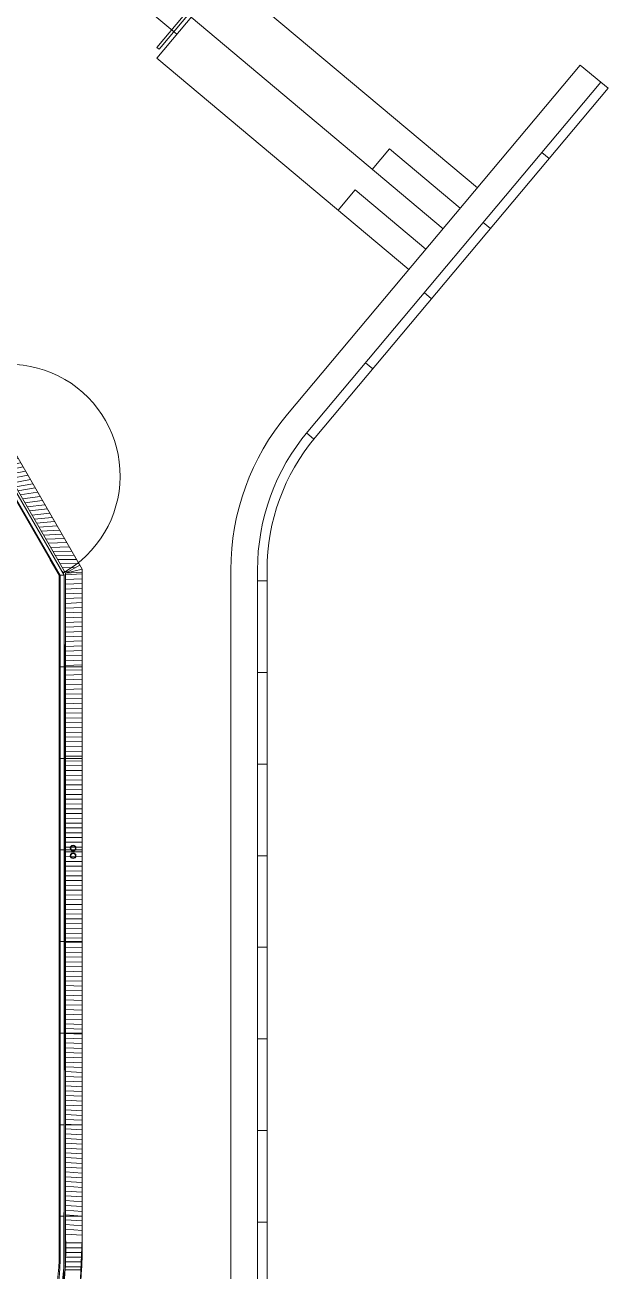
# Model space of a CAD drawing. Header units: millimetres. Extents: x 834140250 to 834644390, y 817877047 to 817987022.
# Drawn here: x 834636482 to 834644127, y 817934429 to 817950756 of the extents above; entities that cross this region are included whole.
import ezdxf

# ---------------------------------------------------------------- set-up
doc = ezdxf.new("R2010")
doc.units = ezdxf.units.MM
doc.header["$LTSCALE"] = 1000
doc.header["$MEASUREMENT"] = 0
doc.layers.add('VPAX', color=7, linetype='Continuous', lineweight=13)

# ---------------------------------------------------------------- blocks, each defined once
blk = doc.blocks.new('GFA_1F')
at = {"layer": 'VPAX', "ltscale": 500}
h = blk.add_hatch(dxfattribs=at)
h.set_pattern_fill('ANSI31', color=253, scale=500, angle=115)
h.set_pattern_definition([(209.9999999935736, (-5310.485795497894, -6639.935289859772), (31.24999999392909, -54.12658774003246), [])])
h.paths.add_polyline_path([(15309.58971703053, -7722.823609113693), (15495.75443172455, -7615.270371079445), (17126.42880034447, -10437.81700086594), (16939.36954510212, -10543.8218716383)])
h = blk.add_hatch(dxfattribs=at)
h.set_pattern_fill('ANSI31', color=253, scale=500, angle=85)
h.set_pattern_definition([(179.9999999935737, (-5310.485795497894, -6639.935289859772), (-7.010068969748318e-09, -62.5), [])])
edge = h.paths.add_edge_path()
edge.add_line((16939.36954510212, -10543.8218716383), (17157.05189716816, -10533.12341368198))
edge.add_line((17157.05189716816, -10533.12341368198), (17157.0518964529, -19279.12857997417))
edge.add_arc((12693.05817961597, -19402.76866456373), 4465.705630074262, -3.4678915553163847, 1.586526512845012, ccw=False)
edge.add_line((17150.5864470005, -19672.89552354813), (16935.12774407864, -19671.29511451721))
edge.add_arc((12441.45538174724, -19391.12594229144), 4502.397812837807, 356.4323701459252, 361.6482441945873)
edge.add_line((16941.99032795429, -19261.62203109264), (16939.36954510212, -10543.8218716383))
h = blk.add_hatch(dxfattribs=at)
h.set_pattern_fill('ANSI31', color=253, scale=112.5, style=0)
h.set_pattern_definition([(44.99999999999999, (-625671392.2163708, -613452927.5290288), (-9.943689110435823, 9.943689110435825), [])])
edge = h.paths.add_edge_path()
edge.add_arc((17039.55189704895, -14146.24394404888), 30, 0, 360)
h = blk.add_hatch(dxfattribs=at)
h.set_pattern_fill('ANSI31', color=253, scale=112.5, style=0)
h.set_pattern_definition([(44.99999999999999, (-625671392.2163708, -613453027.5290288), (-9.943689110435823, 9.943689110435825), [])])
edge = h.paths.add_edge_path()
edge.add_arc((17039.55189704895, -14246.24394404888), 30, 0, 360)
at = {"layer": 'VPAX', "color": 253, "ltscale": 500}
for p, q in [((24053.00684082508, -4191.629884600639), (20213.73191404343, -8767.099598884583)), ((16165.10835564137, -9373.453961133957), (16857.05189740658, -10571.14428174496)), ((16857.05189740658, -10571.144282341), (16739.45779144764, -10367.59975326061)), ((16939.36954510212, -10543.8218716383), (17157.05189716816, -10490.82275116444)), ((19582.05189669132, -10500.45523035526), (19582.05188763142, -25046.24394416809)), ((16939.73854088783, -11771.25348210335), (17157.05189704895, -11771.25348210335)), ((16940.09929013252, -12971.25348186493), (17157.05189716816, -12971.25348174572)), ((16940.46003937721, -14171.25348222256), (17157.05189692974, -14171.25348222256)), ((16940.8207886219, -15371.25348210335), (17157.05189681053, -15371.25348198414)), ((16941.18153786659, -16571.25348222256), (17157.05189681053, -16571.25348210335)), ((16941.54228699207, -17771.25348198414), (17157.05189669132, -17771.25348186493)), ((16941.90303623676, -18971.25348210335), (17157.05189669132, -18971.25348198414))]:
    blk.add_line(p, q, dxfattribs=at)
for points in [[(18137.72755730152, -3797.046728372574), (23987.09480941296, 3173.957702517509)], [(17212.78018426895, -2485.706740379333), (18401.27047693729, -3482.968507289886)], [(19037.64045906067, -2724.593096971512), (22339.28176724911, -5494.999115109444)], [(18587.68913209438, -3260.824206829071), (21889.33044540882, -6031.230229377747)], [(18137.73780333996, -3797.055318951607), (21439.37912392616, -6567.461343169212)], [(24053.00684225559, -4191.629885554314), (23957.25128674507, -4111.281434297562)], [(21187.38036203384, -4985.330478310585), (20962.40469646454, -5253.446035861969)], [(21187.38036215305, -4985.330478429794), (22114.29259240627, -5763.102189421654)], [(23281.66166591644, -5110.88326883316), (23185.90611040592, -5030.534817576408)], [(20737.42903530598, -5521.561587929726), (20512.45336973667, -5789.67714548111)], [(20737.42903542519, -5521.561588048935), (21664.34126567841, -6299.333299040794)], [(22510.3165346384, -6030.136600852013), (22414.56097912788, -5949.788149595261)], [(21738.97140336037, -6949.389932870865), (21643.21584784985, -6869.041481614113)], [(15309.58971703053, -7722.823609113693), (15495.75443172455, -7615.270371079445), (17126.42880034447, -10437.81700086594), (16939.36954510212, -10543.8218716383), (15309.5897166729, -7722.823609232903)], [(20967.62627208233, -7868.643264889717), (20871.87071657181, -7788.294813632965)], [(20196.28114080429, -8787.89659690857), (20100.52558529377, -8707.548145651817)], [(16872.05189287663, -10571.25348234177), (16215.14673495293, -9434.214990377426), (16252.63435089588, -9412.557210206985), (16922.05189275742, -10571.25348246098)], [(16903.4582015276, -10539.07044017315), (16912.11715376377, -10534.06818974018), (16907.11490190029, -10525.40923607349), (16904.61377608776, -10521.07975900173), (16895.95482385159, -10526.08200967312)], [(19582.05191004276, -10646.24394416809), (19457.05191004276, -10646.24394404888)], [(16872.05189669132, -11771.25348222256), (16922.05189669132, -11771.25348222256)], [(19582.05190885067, -11846.24394416809), (19457.05190885067, -11846.24394404888)], [(16872.05189669132, -12971.25348222256), (16922.05189669132, -12971.25348222256)], [(19582.05190765858, -13046.24394416809), (19457.05190765858, -13046.24394404888)], [(16872.05189669132, -14171.25348222256), (16922.05189669132, -14171.25348222256)], [(19582.05190646648, -14246.24394416809), (19457.05190646648, -14246.24394404888)], [(16872.05189669132, -15371.25348222256), (16922.05189669132, -15371.25348222256)], [(19582.05190527439, -15446.24394416809), (19457.05190527439, -15446.24394404888)], [(16872.05189669132, -16571.25348222256), (16922.05189669132, -16571.25348222256)], [(19582.0519040823, -16646.24394416809), (19457.0519040823, -16646.24394404888)], [(16872.05189669132, -17771.25348222256), (16922.05189669132, -17771.25348222256)], [(19582.05190289021, -17846.24394416809), (19457.05190289021, -17846.24394404888)], [(16872.05189669132, -18971.25348222256), (16922.05189669132, -18971.25348222256)], [(19582.05190169811, -19046.24394416809), (19457.05190169811, -19046.24394404888)]]:
    blk.add_lwpolyline(points, dxfattribs=at)
for points in [[(18390.02489995956, -3356.045687437057), (23872.9792047739, 3178.33355140686), (23872.9792047739, 3178.333551287651), (23903.62098240852, 3152.622046947479), (18195.66681087017, -3649.852437615395), (18169.95530486107, -3680.494216799736), (18139.31352722645, -3654.782712221146)], [(16939.36954510212, -10543.8218716383), (17157.05189716816, -10533.12341368198), (17157.0518964529, -19279.12857997417), (17130.42766201496, -19884.76806354523), (16917.91434013844, -19849.91172277927)]]:
    blk.add_lwpolyline(points, close=True, dxfattribs=at)
for points in [[(19457.05188763142, -25046.24394404888), (19107.05189692974, -25046.24394404888), (19107.05189728737, -10500.36212348938, -0.1763351219721011), (19849.98369932175, -8461.62908256054), (23689.13573169708, -3886.305770874023), (23957.25128662586, -4111.281434416771), (20117.97623491287, -8686.751295089722, 0.1764827190014196), (19457.05189847946, -10502.54779362679), (19457.05189692974, -25046.24394404888)], [(13117.97627615929, -22373.96106684208, 0.4891492366358117), (16857.05189692974, -19466.4247853756), (16857.05189716816, -10571.25348246098), (15385.99728155136, -8024.993897557259, 0.1051043985721122), (7554.434866428375, -15080.64820945263, 0.4792719776667974), (9172.17893755436, -21022.34949946404, 0.04057048547216079), (13117.97625148296, -22373.96116411686)]]:
    blk.add_lwpolyline(points, format="xyb", dxfattribs=at)
for points in [[(15292.76734626293, -7732.485160946846, 0.1057508932513776), (7311.678952813148, -14904.38259637356, 0.4792719776793941), (9052.289662122726, -21297.35233879089, 0.04057048547344649), (13044.06871414185, -22664.71469497681, 0.4891492366213346), (17157.05189657211, -19466.4247853756), (17157.05189716816, -10490.82275116444), (15495.75443172455, -7615.270371198654), (15309.58971703053, -7722.823609113693), (16939.36954510212, -10543.8218716383), (16942.05189681053, -19466.4247853756, -0.488795922140196), (13097.03580021858, -22456.34126150608, -0.04057026688731129), (9138.210309386253, -21100.26697087288, -0.4798824279725447), (7490.369761705399, -15024.21384859085, -0.1056711409387825), (15399.84441244602, -7918.924164295197)], [(15348.87165558338, -7971.37250649929, 0.1051561957352434), (7501.837751746178, -15042.45732665062, 0.4792719777032884), (9146.202927827835, -21081.93344819546, 0.04057048547393158), (13101.96297109127, -22436.95768630505, 0.4891492366246736), (16922.05189692974, -19466.4247853756), (16922.05189299583, -10571.25348222256), (16872.05189299583, -10571.25348222256), (16872.05189681053, -19466.4247853756, -0.4891492366063562), (13114.28089809418, -22388.49874830246, -0.04057048547277459), (9166.184473752975, -21036.09964156151, -0.4792719776902147), (7542.297070741653, -15071.8349288702, -0.1051562830957153), (15373.88291418552, -8014.667274594307)], [(13117.9762762785, -22373.96106684208, 0.4891492366358117), (16857.05189704895, -19466.4247853756), (16857.05189728737, -10571.25348246098), (15385.99728167057, -8024.993897557259, 0.1051043985721122), (7554.434866547585, -15080.64820945263, 0.4792719776667974), (9172.178937673569, -21022.34949946404, 0.04057048547216079), (13117.97625160217, -22373.96116411686, 1.000485438564128)], [(16939.36954510212, -10543.8218716383), (17157.05189716816, -10533.12341368198), (17157.0518964529, -19279.12857997417, -0.02205763552356233), (17150.5864470005, -19672.89552354813), (16935.12774407864, -19671.29511451721, 0.02276247396647024), (16941.99032795429, -19261.62203109264)]]:
    blk.add_lwpolyline(points, format="xyb", close=True, dxfattribs=at)
for centre, radius in [((17039.55189704895, -14146.24394404888), 37.5), ((17039.55189704895, -14146.24394404888), 30), ((17039.55189704895, -14246.24394404888), 37.5), ((17039.55189704895, -14246.24394404888), 30)]:
    blk.add_circle(centre, radius, dxfattribs=at)
for centre, radius, start, end in [((16197.37011384964, -9267.210691571236), 1459.514474097203, 299.0406022387348, 120.2700661315558), ((22279.06669080257, -10501.53963398933), 2697.01501211069, 139.9769222302743, 180.0230792107085)]:
    blk.add_arc(centre, radius, start, end, dxfattribs=at)

msp = doc.modelspace()

# ---------------------------------------------------------------- block references
msp.add_blockref('GFA_1F', (834620073.6761533, 817954117.3399768))

doc.saveas('drawing.dxf')
